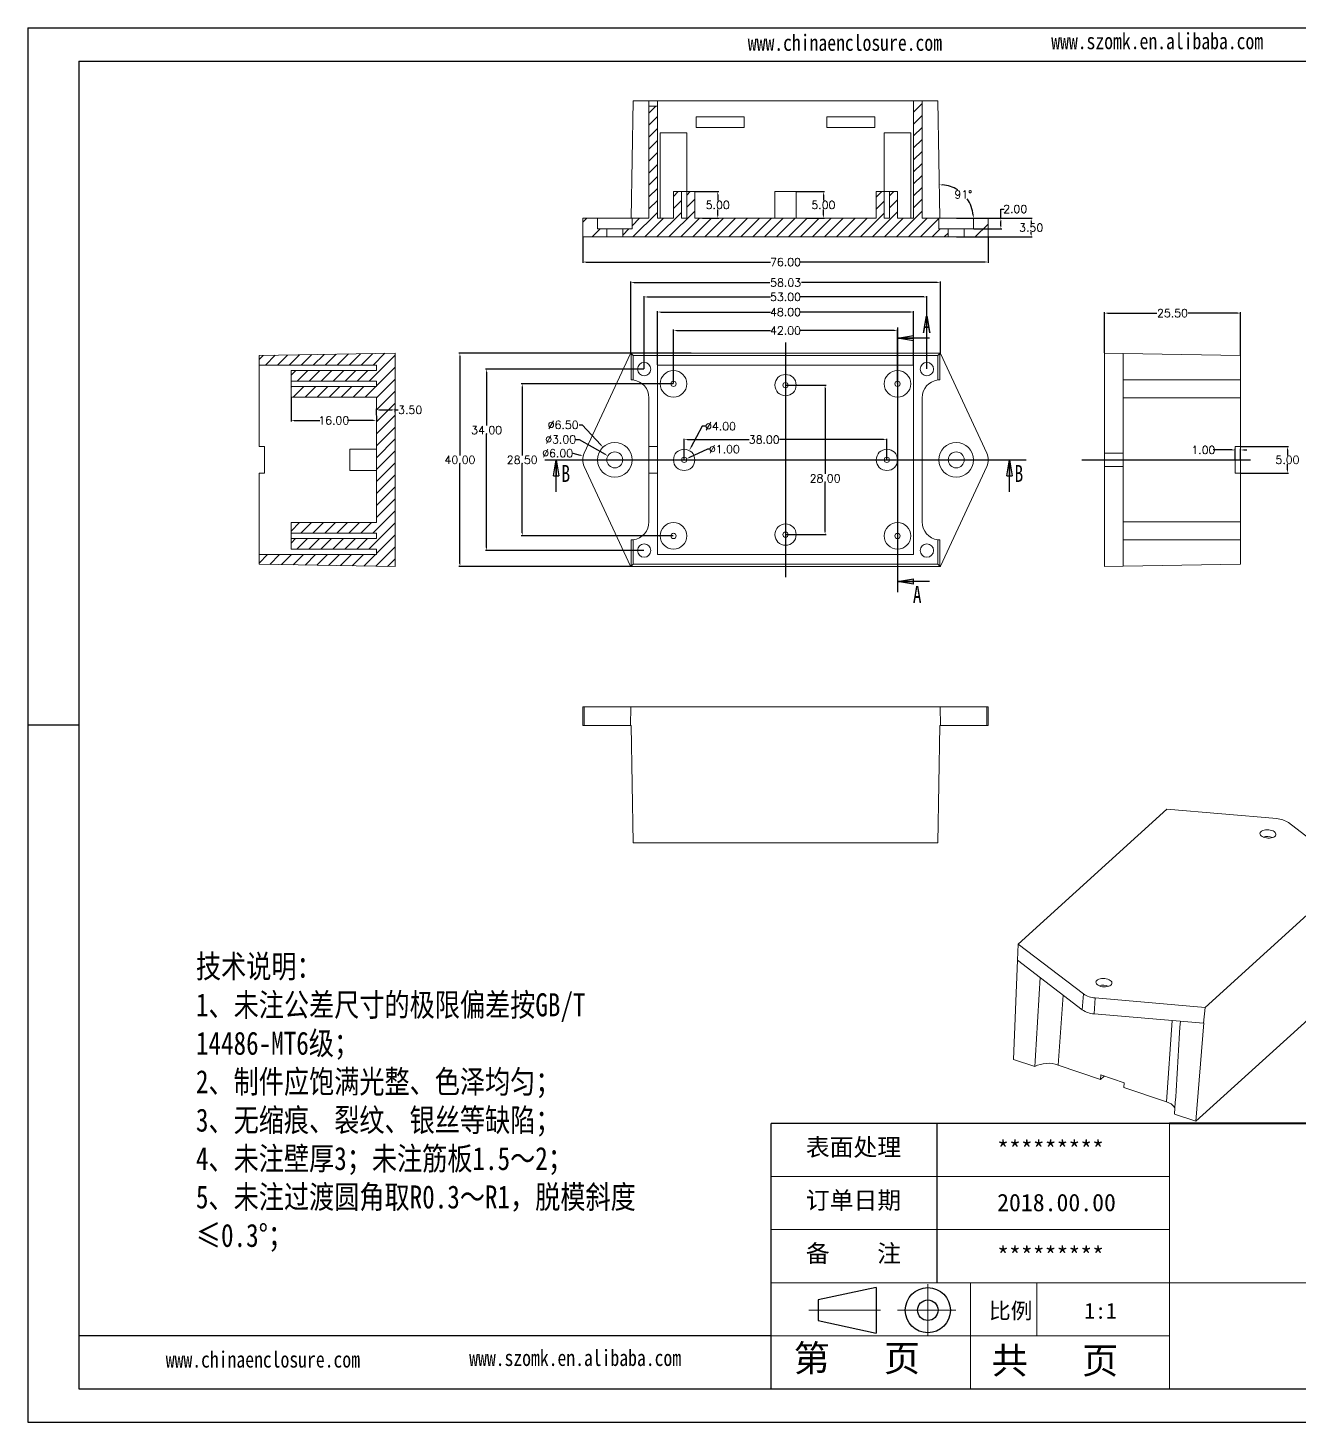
# Model space of a CAD drawing. Header units: inches. Extents: x 3379 to 4150, y 1114 to 1376.
# Drawn here: x 3780.2 to 4018.5, y 1114.4 to 1375.7 of the extents above; entities that cross this region are included whole.
import ezdxf

# ---------------------------------------------------------------- set-up
doc = ezdxf.new("R2010")
doc.units = ezdxf.units.IN
doc.header["$LTSCALE"] = 15
doc.linetypes.add('CENTER2', pattern=[28.575, 19.05, -3.175, 3.175, -3.175])
doc.layers.add('文字', color=81, linetype='Continuous')
for name, color, linetype, lineweight in [('粗实线', 7, 'Continuous', 30), ('细实线', 3, 'Continuous', 9), ('细点划线', 2, 'CENTER2', 9)]:
    doc.layers.add(name, color=color, linetype=linetype, lineweight=lineweight)
doc.styles.add('SLDTEXTSTYLE0', font='TXT', dxfattribs={"width": 0.75})
doc.styles.get("Standard").update_dxf_attribs({"font": 'txt', "bigfont": 'gbcbig.shx'})
doc.styles.add('宋体', font='', dxfattribs={"width": 0.8, "height": 3.5})
doc.styles.get('宋体').set_extended_font_data('SimSun')
doc.dimstyles.new('2', dxfattribs={"dimtxt": 1.5, "dimasz": 0.6, "dimexe": 0.18, "dimexo": 0.0625, "dimgap": 0.09, "dimtad": 0, "dimtih": 1, "dimtoh": 1, "dimzin": 0, "dimdsep": 46, "dimtxsty": 'Standard', "dimcen": 0, "dimadec": 0, "dimazin": 2, "dimtfac": 1, "dimtofl": 0, "dimtmove": 0, "dimatfit": 3, "dimfxl": 1, "dimtolj": 1, "dimtzin": 0, "dimarcsym": 0})
pattern_1 = [(45, (3419.9994, 879.5105), (-2.245064, 2.245064), [])]

# ---------------------------------------------------------------- blocks, each defined once
blk = doc.blocks.new('_CLOSED')
at = {"color": 0, "linetype": 'ByBlock', "lineweight": -2}
for p, q in [((-1, 0.166667), (0, 0)), ((-1, 0.166667), (-1, -0.166667)), ((0, 0), (-1, -0.166667)), ((0, 0), (-1, 0))]:
    blk.add_line(p, q, dxfattribs=at)
blk = doc.blocks.new('*D401')
at = {"color": 0, "lineweight": -2}
for p, q in [((3884.21, 1336.42), (3884.21, 1331.61)), ((3960.21, 1336.42), (3960.21, 1331.61)), ((3884.81, 1331.79), (3919.37, 1331.79)), ((3959.61, 1331.79), (3925.05, 1331.79))]:
    blk.add_line(p, q, dxfattribs=at)
at = {"color": 0}
for points in [[(3884.81, 1331.89), (3884.81, 1331.69), (3884.21, 1331.79)], [(3959.61, 1331.89), (3959.61, 1331.69), (3960.21, 1331.79)]]:
    blk.add_solid(points, dxfattribs=at)
at = {"layer": 'Defpoints', "color": 0}
for p in [(3884.21, 1336.48), (3960.21, 1336.48), (3960.21, 1331.79)]:
    blk.add_point(p, dxfattribs=at)
at = {"color": 0, "insert": (3922.21, 1331.79), "char_height": 1.5, "attachment_point": 5}
blk.add_mtext('\\A1;76.00', dxfattribs=at)
blk = doc.blocks.new('*D402')
at = {"color": 0, "lineweight": -2}
for p, q in [((3893.21, 1314.78), (3893.21, 1328.11)), ((3893.81, 1327.93), (3919.26, 1327.93)), ((3950.64, 1327.93), (3925.19, 1327.93)), ((3951.24, 1314.72), (3951.24, 1328.11))]:
    blk.add_line(p, q, dxfattribs=at)
at = {"color": 0}
for points in [[(3893.81, 1328.03), (3893.81, 1327.83), (3893.21, 1327.93)], [(3950.64, 1328.03), (3950.64, 1327.83), (3951.24, 1327.93)]]:
    blk.add_solid(points, dxfattribs=at)
at = {"layer": 'Defpoints', "color": 0}
for p in [(3951.24, 1327.93), (3893.21, 1314.72), (3951.24, 1314.65)]:
    blk.add_point(p, dxfattribs=at)
at = {"color": 0, "insert": (3922.23, 1327.93), "char_height": 1.5, "attachment_point": 5}
blk.add_mtext('\\A1;58.03', dxfattribs=at)
blk = doc.blocks.new('*D403')
at = {"color": 0, "lineweight": -2}
for p, q in [((3898.21, 1312.53), (3898.21, 1322.6)), ((3898.81, 1322.42), (3919.37, 1322.42)), ((3945.61, 1322.42), (3925.05, 1322.42)), ((3946.21, 1312.53), (3946.21, 1322.6))]:
    blk.add_line(p, q, dxfattribs=at)
at = {"color": 0}
for points in [[(3898.81, 1322.52), (3898.81, 1322.32), (3898.21, 1322.42)], [(3945.61, 1322.52), (3945.61, 1322.32), (3946.21, 1322.42)]]:
    blk.add_solid(points, dxfattribs=at)
at = {"layer": 'Defpoints', "color": 0}
for p in [(3946.21, 1322.42), (3898.21, 1312.47), (3946.21, 1312.47)]:
    blk.add_point(p, dxfattribs=at)
at = {"color": 0, "insert": (3922.21, 1322.42), "char_height": 1.5, "attachment_point": 5}
blk.add_mtext('\\A1;48.00', dxfattribs=at)
blk = doc.blocks.new('*D404')
at = {"color": 0, "lineweight": -2}
for p, q in [((3901.21, 1309.03), (3901.21, 1319.13)), ((3901.81, 1318.95), (3919.37, 1318.95)), ((3942.61, 1318.95), (3925.05, 1318.95)), ((3943.21, 1309.03), (3943.21, 1319.13))]:
    blk.add_line(p, q, dxfattribs=at)
at = {"color": 0}
for points in [[(3901.81, 1319.05), (3901.81, 1318.85), (3901.21, 1318.95)], [(3942.61, 1319.05), (3942.61, 1318.85), (3943.21, 1318.95)]]:
    blk.add_solid(points, dxfattribs=at)
at = {"layer": 'Defpoints', "color": 0}
for p in [(3943.21, 1318.95), (3901.21, 1308.97), (3943.21, 1308.97)]:
    blk.add_point(p, dxfattribs=at)
at = {"color": 0, "insert": (3922.21, 1318.95), "char_height": 1.5, "attachment_point": 5}
blk.add_mtext('\\A1;42.00', dxfattribs=at)
blk = doc.blocks.new('*D405')
at = {"color": 0, "lineweight": -2}
for p, q in [((3895.71, 1311.78), (3895.71, 1325.42)), ((3896.31, 1325.24), (3919.37, 1325.24)), ((3948.11, 1325.24), (3925.05, 1325.24)), ((3948.71, 1311.78), (3948.71, 1325.42))]:
    blk.add_line(p, q, dxfattribs=at)
at = {"color": 0}
for points in [[(3896.31, 1325.34), (3896.31, 1325.14), (3895.71, 1325.24)], [(3948.11, 1325.34), (3948.11, 1325.14), (3948.71, 1325.24)]]:
    blk.add_solid(points, dxfattribs=at)
at = {"layer": 'Defpoints', "color": 0}
for p in [(3948.71, 1325.24), (3895.71, 1311.72), (3948.71, 1311.72)]:
    blk.add_point(p, dxfattribs=at)
at = {"color": 0, "insert": (3922.21, 1325.24), "char_height": 1.5, "attachment_point": 5}
blk.add_mtext('\\A1;53.00', dxfattribs=at)
blk = doc.blocks.new('*D406')
at = {"color": 0, "lineweight": -2}
for p, q in [((3904.5, 1314.72), (3861, 1314.72)), ((3861.18, 1314.12), (3861.18, 1295.56)), ((3861.18, 1275.32), (3861.18, 1293.88)), ((3893.15, 1274.72), (3861, 1274.72))]:
    blk.add_line(p, q, dxfattribs=at)
at = {"color": 0}
for points in [[(3861.08, 1314.12), (3861.28, 1314.12), (3861.18, 1314.72)], [(3861.08, 1275.32), (3861.28, 1275.32), (3861.18, 1274.72)]]:
    blk.add_solid(points, dxfattribs=at)
at = {"layer": 'Defpoints', "color": 0}
for p in [(3861.18, 1314.72), (3904.56, 1314.72), (3893.21, 1274.72)]:
    blk.add_point(p, dxfattribs=at)
at = {"color": 0, "insert": (3861.18, 1294.72), "char_height": 1.5, "attachment_point": 5}
blk.add_mtext('\\A1;40.00', dxfattribs=at)
blk = doc.blocks.new('*D407')
at = {"color": 0, "lineweight": -2}
for p, q in [((3895.65, 1311.72), (3866, 1311.72)), ((3866.18, 1311.12), (3866.18, 1301.13)), ((3866.18, 1278.32), (3866.18, 1299.45)), ((3895.65, 1277.72), (3866, 1277.72))]:
    blk.add_line(p, q, dxfattribs=at)
at = {"color": 0}
for points in [[(3866.08, 1311.12), (3866.28, 1311.12), (3866.18, 1311.72)], [(3866.08, 1278.32), (3866.28, 1278.32), (3866.18, 1277.72)]]:
    blk.add_solid(points, dxfattribs=at)
at = {"layer": 'Defpoints', "color": 0}
for p in [(3895.71, 1311.72), (3866.18, 1277.72), (3895.71, 1277.72)]:
    blk.add_point(p, dxfattribs=at)
at = {"color": 0, "insert": (3866.18, 1300.29), "char_height": 1.5, "attachment_point": 5}
blk.add_mtext('\\A1;34.00', dxfattribs=at)
blk = doc.blocks.new('*D408')
at = {"color": 0, "lineweight": -2}
for p, q in [((3901.15, 1308.97), (3872.68, 1308.97)), ((3872.86, 1308.37), (3872.86, 1295.56)), ((3872.86, 1281.07), (3872.86, 1293.88)), ((3901.15, 1280.47), (3872.68, 1280.47))]:
    blk.add_line(p, q, dxfattribs=at)
at = {"color": 0}
for points in [[(3872.76, 1308.37), (3872.96, 1308.37), (3872.86, 1308.97)], [(3872.76, 1281.07), (3872.96, 1281.07), (3872.86, 1280.47)]]:
    blk.add_solid(points, dxfattribs=at)
at = {"layer": 'Defpoints', "color": 0}
for p in [(3901.21, 1308.97), (3872.86, 1280.47), (3901.21, 1280.47)]:
    blk.add_point(p, dxfattribs=at)
at = {"color": 0, "insert": (3872.86, 1294.72), "char_height": 1.5, "attachment_point": 5}
blk.add_mtext('\\A1;28.50', dxfattribs=at)
blk = doc.blocks.new('*D409')
at = {"color": 0, "lineweight": -2}
for p, q in [((3903.21, 1294.78), (3903.21, 1298.68)), ((3941.21, 1294.78), (3941.21, 1298.68)), ((3903.81, 1298.5), (3915.38, 1298.5)), ((3940.61, 1298.5), (3921.06, 1298.5))]:
    blk.add_line(p, q, dxfattribs=at)
at = {"color": 0}
for points in [[(3903.81, 1298.6), (3903.81, 1298.4), (3903.21, 1298.5)], [(3940.61, 1298.6), (3940.61, 1298.4), (3941.21, 1298.5)]]:
    blk.add_solid(points, dxfattribs=at)
at = {"layer": 'Defpoints', "color": 0}
for p in [(3941.21, 1298.5), (3903.21, 1294.72), (3941.21, 1294.72)]:
    blk.add_point(p, dxfattribs=at)
at = {"color": 0, "insert": (3918.22, 1298.5), "char_height": 1.5, "attachment_point": 5}
blk.add_mtext('\\A1;38.00', dxfattribs=at)
blk = doc.blocks.new('*D410')
at = {"color": 0, "lineweight": -2}
for p, q in [((3922.27, 1308.72), (3929.81, 1308.72)), ((3929.63, 1308.12), (3929.63, 1292.07)), ((3929.63, 1281.32), (3929.63, 1290.39)), ((3922.27, 1280.72), (3929.81, 1280.72))]:
    blk.add_line(p, q, dxfattribs=at)
at = {"color": 0}
for points in [[(3929.53, 1308.12), (3929.73, 1308.12), (3929.63, 1308.72)], [(3929.53, 1281.32), (3929.73, 1281.32), (3929.63, 1280.72)]]:
    blk.add_solid(points, dxfattribs=at)
at = {"layer": 'Defpoints', "color": 0}
for p in [(3922.21, 1308.72), (3922.21, 1280.72), (3929.63, 1280.72)]:
    blk.add_point(p, dxfattribs=at)
at = {"color": 0, "insert": (3929.63, 1291.23), "char_height": 1.5, "attachment_point": 5}
blk.add_mtext('\\A1;28.00', dxfattribs=at)
blk = doc.blocks.new('*D411')
at = {"color": 0, "lineweight": -2}
for p, q in [((3883.5, 1301.27), (3884.1, 1301.27)), ((3884.1, 1301.27), (3887.59, 1297.53))]:
    blk.add_line(p, q, dxfattribs=at)
at = {"color": 0}
blk.add_solid([(3887.66, 1297.6), (3887.51, 1297.46), (3888, 1297.09)], dxfattribs=at)
at = {"layer": 'Defpoints', "color": 0}
for p in [(3888, 1297.09), (3892.43, 1292.34)]:
    blk.add_point(p, dxfattribs=at)
at = {"color": 0, "insert": (3880.53, 1301.27), "char_height": 1.5, "attachment_point": 5}
blk.add_mtext('\\A1;∅6.50', dxfattribs=at)
blk = doc.blocks.new('*D412')
at = {"color": 0, "lineweight": -2}
for p, q in [((3882.9, 1298.55), (3883.5, 1298.55)), ((3883.5, 1298.55), (3888.39, 1295.76))]:
    blk.add_line(p, q, dxfattribs=at)
at = {"color": 0}
blk.add_solid([(3888.44, 1295.84), (3888.34, 1295.67), (3888.91, 1295.46)], dxfattribs=at)
at = {"layer": 'Defpoints', "color": 0}
for p in [(3888.91, 1295.46), (3891.51, 1293.97)]:
    blk.add_point(p, dxfattribs=at)
at = {"color": 0, "insert": (3880.06, 1298.55), "char_height": 1.5, "attachment_point": 5}
blk.add_mtext('\\A1;∅3.00', dxfattribs=at)
blk = doc.blocks.new('*D413')
at = {"color": 0, "lineweight": -2}
blk.add_line((3882.34, 1295.96), (3883.72, 1295.61), dxfattribs=at)
at = {"color": 0}
blk.add_solid([(3883.75, 1295.7), (3883.7, 1295.51), (3884.31, 1295.46)], dxfattribs=at)
at = {"layer": 'Defpoints', "color": 0}
for p in [(3884.31, 1295.46), (3890.12, 1293.97)]:
    blk.add_point(p, dxfattribs=at)
at = {"color": 0, "insert": (3879.5, 1295.96), "char_height": 1.5, "attachment_point": 5}
blk.add_mtext('\\A1;∅6.00', dxfattribs=at)
blk = doc.blocks.new('*D414')
at = {"color": 0, "lineweight": -2}
for p, q in [((3906.59, 1301.01), (3904.44, 1297.01)), ((3907.19, 1301.01), (3906.59, 1301.01))]:
    blk.add_line(p, q, dxfattribs=at)
at = {"color": 0}
blk.add_solid([(3904.35, 1297.05), (3904.53, 1296.96), (3904.16, 1296.48)], dxfattribs=at)
at = {"layer": 'Defpoints', "color": 0}
for p in [(3904.16, 1296.48), (3902.27, 1292.95)]:
    blk.add_point(p, dxfattribs=at)
at = {"color": 0, "insert": (3910.03, 1301.01), "char_height": 1.5, "attachment_point": 5}
blk.add_mtext('\\A1;∅4.00', dxfattribs=at)
blk = doc.blocks.new('*D415')
at = {"color": 0, "lineweight": -2}
for p, q in [((3907.56, 1296.72), (3904.21, 1295.18)), ((3908.16, 1296.72), (3907.56, 1296.72))]:
    blk.add_line(p, q, dxfattribs=at)
at = {"color": 0}
blk.add_solid([(3904.17, 1295.27), (3904.25, 1295.09), (3903.67, 1294.93)], dxfattribs=at)
at = {"layer": 'Defpoints', "color": 0}
for p in [(3902.76, 1294.51), (3903.67, 1294.93)]:
    blk.add_point(p, dxfattribs=at)
at = {"color": 0, "insert": (3910.75, 1296.72), "char_height": 1.5, "attachment_point": 5}
blk.add_mtext('\\A1;∅1.00', dxfattribs=at)
blk = doc.blocks.new('*D416')
at = {"color": 0, "lineweight": -2}
for p, q in [((3982.01, 1314.78), (3982.01, 1322.39)), ((3982.61, 1322.21), (3991.79, 1322.21)), ((4006.91, 1322.21), (3997.72, 1322.21)), ((4007.51, 1314.33), (4007.51, 1322.39))]:
    blk.add_line(p, q, dxfattribs=at)
at = {"color": 0}
for points in [[(3982.61, 1322.31), (3982.61, 1322.11), (3982.01, 1322.21)], [(4006.91, 1322.31), (4006.91, 1322.11), (4007.51, 1322.21)]]:
    blk.add_solid(points, dxfattribs=at)
at = {"layer": 'Defpoints', "color": 0}
for p in [(4007.51, 1322.21), (3982.01, 1314.72), (4007.51, 1314.27)]:
    blk.add_point(p, dxfattribs=at)
at = {"color": 0, "insert": (3994.76, 1322.21), "char_height": 1.5, "attachment_point": 5}
blk.add_mtext('\\A1;25.50', dxfattribs=at)
blk = doc.blocks.new('*D417')
at = {"color": 0, "lineweight": -2}
for p, q in [((4005.91, 1296.57), (4002.38, 1296.57)), ((4006.51, 1294.78), (4006.51, 1296.75)), ((4007.51, 1294.78), (4007.51, 1296.75)), ((4008.11, 1296.57), (4008.71, 1296.57))]:
    blk.add_line(p, q, dxfattribs=at)
at = {"color": 0}
for points in [[(4005.91, 1296.67), (4005.91, 1296.47), (4006.51, 1296.57)], [(4008.11, 1296.67), (4008.11, 1296.47), (4007.51, 1296.57)]]:
    blk.add_solid(points, dxfattribs=at)
at = {"layer": 'Defpoints', "color": 0}
for p in [(4007.51, 1296.57), (4006.51, 1294.72), (4007.51, 1294.72)]:
    blk.add_point(p, dxfattribs=at)
at = {"color": 0, "insert": (4000.54, 1296.57), "char_height": 1.5, "attachment_point": 5}
blk.add_mtext('\\A1;1.00', dxfattribs=at)
blk = doc.blocks.new('*D418')
at = {"color": 0, "lineweight": -2}
for p, q in [((4007.57, 1297.22), (4016.48, 1297.22)), ((4016.3, 1296.62), (4016.3, 1295.56)), ((4016.3, 1292.82), (4016.3, 1293.88)), ((4007.57, 1292.22), (4016.48, 1292.22))]:
    blk.add_line(p, q, dxfattribs=at)
at = {"color": 0}
for points in [[(4016.2, 1296.62), (4016.4, 1296.62), (4016.3, 1297.22)], [(4016.2, 1292.82), (4016.4, 1292.82), (4016.3, 1292.22)]]:
    blk.add_solid(points, dxfattribs=at)
at = {"layer": 'Defpoints', "color": 0}
for p in [(4007.51, 1297.22), (4007.51, 1292.22), (4016.3, 1292.22)]:
    blk.add_point(p, dxfattribs=at)
at = {"color": 0, "insert": (4016.3, 1294.72), "char_height": 1.5, "attachment_point": 5}
blk.add_mtext('\\A1;5.00', dxfattribs=at)
blk = doc.blocks.new('*D419')
at = {"color": 0, "lineweight": -2}
for p, q in [((3905.27, 1344.98), (3909.69, 1344.98)), ((3909.51, 1344.38), (3909.51, 1343.32)), ((3909.51, 1340.58), (3909.51, 1341.64)), ((3906.62, 1339.98), (3909.69, 1339.98))]:
    blk.add_line(p, q, dxfattribs=at)
at = {"color": 0}
for points in [[(3909.41, 1344.38), (3909.61, 1344.38), (3909.51, 1344.98)], [(3909.41, 1340.58), (3909.61, 1340.58), (3909.51, 1339.98)]]:
    blk.add_solid(points, dxfattribs=at)
at = {"layer": 'Defpoints', "color": 0}
for p in [(3905.21, 1344.98), (3906.56, 1339.98), (3909.51, 1339.98)]:
    blk.add_point(p, dxfattribs=at)
at = {"color": 0, "insert": (3909.51, 1342.48), "char_height": 1.5, "attachment_point": 5}
blk.add_mtext('\\A1;5.00', dxfattribs=at)
blk = doc.blocks.new('*D420')
at = {"color": 0, "lineweight": -2}
for p, q in [((3924.27, 1344.98), (3929.49, 1344.98)), ((3929.31, 1344.38), (3929.31, 1343.32)), ((3929.31, 1340.58), (3929.31, 1341.64)), ((3926.12, 1339.98), (3929.49, 1339.98))]:
    blk.add_line(p, q, dxfattribs=at)
at = {"color": 0}
for points in [[(3929.21, 1344.38), (3929.41, 1344.38), (3929.31, 1344.98)], [(3929.21, 1340.58), (3929.41, 1340.58), (3929.31, 1339.98)]]:
    blk.add_solid(points, dxfattribs=at)
at = {"layer": 'Defpoints', "color": 0}
for p in [(3924.21, 1344.98), (3926.06, 1339.98), (3929.31, 1339.98)]:
    blk.add_point(p, dxfattribs=at)
at = {"color": 0, "insert": (3929.31, 1342.48), "char_height": 1.5, "attachment_point": 5}
blk.add_mtext('\\A1;5.00', dxfattribs=at)
blk = doc.blocks.new('*D421')
at = {"color": 0, "lineweight": -2}
for p, q in [((3829.53, 1306.4), (3829.53, 1301.93)), ((3830.13, 1302.11), (3834.94, 1302.11)), ((3844.93, 1302.11), (3840.12, 1302.11)), ((3845.53, 1302.97), (3845.53, 1301.93))]:
    blk.add_line(p, q, dxfattribs=at)
at = {"color": 0}
for points in [[(3830.13, 1302.21), (3830.13, 1302.01), (3829.53, 1302.11)], [(3844.93, 1302.21), (3844.93, 1302.01), (3845.53, 1302.11)]]:
    blk.add_solid(points, dxfattribs=at)
at = {"layer": 'Defpoints', "color": 0}
for p in [(3829.53, 1306.47), (3845.53, 1303.03), (3845.53, 1302.11)]:
    blk.add_point(p, dxfattribs=at)
at = {"color": 0, "insert": (3837.53, 1302.11), "char_height": 1.5, "attachment_point": 5}
blk.add_mtext('\\A1;16.00', dxfattribs=at)
blk = doc.blocks.new('*D422')
at = {"color": 0, "lineweight": -2}
for p, q in [((3845.53, 1303.09), (3845.53, 1304.26)), ((3846.13, 1304.08), (3848.43, 1304.08)), ((3849.03, 1303.67), (3849.03, 1304.26)), ((3849.03, 1304.08), (3849.63, 1304.08))]:
    blk.add_line(p, q, dxfattribs=at)
at = {"color": 0}
for points in [[(3846.13, 1304.18), (3846.13, 1303.98), (3845.53, 1304.08)], [(3848.43, 1304.18), (3848.43, 1303.98), (3849.03, 1304.08)]]:
    blk.add_solid(points, dxfattribs=at)
at = {"layer": 'Defpoints', "color": 0}
for p in [(3849.03, 1304.08), (3845.53, 1303.03), (3849.03, 1303.61)]:
    blk.add_point(p, dxfattribs=at)
at = {"color": 0, "insert": (3851.85, 1304.08), "char_height": 1.5, "attachment_point": 5}
blk.add_mtext('\\A1;3.50', dxfattribs=at)
blk = doc.blocks.new('*D423')
at = {"color": 0, "lineweight": -2}
for p, q in [((3954.27, 1339.98), (3968.44, 1339.98)), ((3968.26, 1339.38), (3968.26, 1339.07)), ((3954.27, 1336.48), (3968.44, 1336.48)), ((3968.26, 1337.08), (3968.26, 1337.39))]:
    blk.add_line(p, q, dxfattribs=at)
at = {"color": 0}
for points in [[(3968.16, 1339.38), (3968.36, 1339.38), (3968.26, 1339.98)], [(3968.16, 1337.08), (3968.36, 1337.08), (3968.26, 1336.48)]]:
    blk.add_solid(points, dxfattribs=at)
at = {"layer": 'Defpoints', "color": 0}
for p in [(3954.21, 1339.98), (3968.26, 1339.98), (3954.21, 1336.48)]:
    blk.add_point(p, dxfattribs=at)
at = {"color": 0, "insert": (3968.26, 1338.23), "char_height": 1.5, "attachment_point": 5}
blk.add_mtext('\\A1;3.50', dxfattribs=at)
blk = doc.blocks.new('*D424')
at = {"color": 0, "lineweight": -2}
for p, q in [((3962.58, 1339.98), (3962.58, 1341.72)), ((3962.58, 1341.72), (3963.18, 1341.72)), ((3955.03, 1339.98), (3962.76, 1339.98)), ((3957.52, 1337.98), (3962.76, 1337.98)), ((3962.58, 1338.58), (3962.58, 1339.38))]:
    blk.add_line(p, q, dxfattribs=at)
at = {"color": 0}
for points in [[(3962.48, 1339.38), (3962.68, 1339.38), (3962.58, 1339.98)], [(3962.48, 1338.58), (3962.68, 1338.58), (3962.58, 1337.98)]]:
    blk.add_solid(points, dxfattribs=at)
at = {"layer": 'Defpoints', "color": 0}
for p in [(3954.97, 1339.98), (3957.46, 1337.98), (3962.58, 1339.98)]:
    blk.add_point(p, dxfattribs=at)
at = {"color": 0, "insert": (3965.27, 1341.72), "char_height": 1.5, "attachment_point": 5}
blk.add_mtext('\\A1;2.00', dxfattribs=at)
blk = doc.blocks.new('*D425')
at = {"color": 0, "lineweight": -2}
for start, end in [(57.885, 85.5248), (5.4752, 35.4167)]:
    blk.add_arc((3951.15, 1339.98), 6.28, start, end, dxfattribs=at)
at = {"color": 0}
for points in [[(3951.64, 1346.14), (3951.64, 1346.34), (3951.04, 1346.26)], [(3957.5, 1340.58), (3957.3, 1340.57), (3957.43, 1339.98)]]:
    blk.add_solid(points, dxfattribs=at)
at = {"layer": 'Defpoints', "color": 0}
for p in [(3950.77, 1361.98), (3956.57, 1343.15), (3950.96, 1339.98), (3951.15, 1339.98), (3957.46, 1339.98)]:
    blk.add_point(p, dxfattribs=at)
at = {"color": 0, "insert": (3955.55, 1344.46), "char_height": 1.5, "attachment_point": 5}
blk.add_mtext('\\A1;91°', dxfattribs=at)

msp = doc.modelspace()

# ---------------------------------------------------------------- hatches: boundary and pattern name
at = {"linetype": 'Continuous', "lineweight": 0}
h = msp.add_hatch(dxfattribs=at)
h.set_pattern_fill('ANSI31', color=4, scale=0.5, style=0)
h.paths.add_polyline_path([(3943.212, 1344.978), (3941.712, 1344.978), (3941.712, 1339.978), (3940.712, 1339.978), (3940.712, 1344.978), (3939.212, 1344.978), (3939.212, 1339.978), (3905.212, 1339.978), (3905.212, 1344.978), (3903.712, 1344.978), (3903.712, 1339.978), (3902.712, 1339.978), (3902.712, 1344.978), (3901.212, 1344.978), (3901.212, 1339.978), (3898.212, 1339.978), (3898.212, 1360.978), (3896.612, 1360.978), (3896.612, 1339.978), (3893.462, 1339.978), (3893.462, 1337.978), (3891.712, 1337.978), (3891.712, 1336.478), (3952.712, 1336.478), (3952.712, 1337.978), (3950.962, 1337.978), (3950.962, 1339.978), (3947.812, 1339.978), (3947.812, 1361.978), (3946.212, 1361.978), (3946.212, 1339.978), (3943.212, 1339.978)], flags=0)
h = msp.add_hatch(dxfattribs=at)
h.set_pattern_fill('ANSI31', style=0)
h.set_pattern_definition(pattern_1)
h.paths.add_polyline_path([(3884.212, 1339.978), (3884.212, 1336.478), (3888.712, 1336.478), (3888.712, 1337.978), (3886.962, 1337.978), (3886.962, 1339.978)], flags=0)
h = msp.add_hatch(dxfattribs=at)
h.set_pattern_fill('ANSI31', style=0)
h.set_pattern_definition(pattern_1)
h.paths.add_polyline_path([(3955.712, 1337.978), (3955.712, 1336.478), (3960.212, 1336.478), (3960.212, 1339.978), (3957.462, 1339.978), (3957.462, 1337.978)], flags=0)
h = msp.add_hatch(dxfattribs=at)
h.set_pattern_fill('ANSI31', color=4, scale=0.5, style=0)
h.set_pattern_definition([(45, (-20.1891, 0), (-1.122532, 1.122532), [])])
h.paths.add_polyline_path([(3829.534, 1306.465), (3845.534, 1306.465), (3845.534, 1294.715), (3845.534, 1282.965), (3829.534, 1282.965), (3829.534, 1280.965), (3845.534, 1280.965), (3845.534, 1279.965), (3829.534, 1279.965), (3829.534, 1277.965), (3845.534, 1277.965), (3845.534, 1276.965), (3823.534, 1276.965), (3823.534, 1275.16), (3849.034, 1274.715), (3849.034, 1314.715), (3823.534, 1314.27), (3823.534, 1312.465), (3845.534, 1312.465), (3845.534, 1311.465), (3829.534, 1311.465), (3829.534, 1309.465), (3845.534, 1309.465), (3845.534, 1308.465), (3829.534, 1308.465)], flags=0)

# ---------------------------------------------------------------- linework, layer by layer
for p, q in [((3780.188, 1375.665), (4149.704, 1375.665)), ((3780.188, 1375.665), (3780.188, 1114.391)), ((3789.75, 1369.444), (4143.483, 1369.444)), ((3789.75, 1369.444), (3789.75, 1120.612)), ((3789.75, 1245.028), (3780.188, 1245.028)), ((3780.188, 1235.351), (3780.188, 1114.391)), ((3994.184, 1170.379), (3919.534, 1170.379)), ((3919.534, 1120.612), (3919.534, 1170.379)), ((3950.638, 1140.519), (3950.638, 1170.379)), ((3919.534, 1130.565), (3789.75, 1130.565)), ((3789.75, 1120.612), (4143.483, 1120.612)), ((3780.188, 1114.391), (4149.704, 1114.391)), ((3780.188, 1114.391), (3951.26, 1114.391))]:
    msp.add_line(p, q)
at = {"color": 7, "linetype": 'Continuous', "lineweight": 15}
for p, q in [((3893.273, 1339.978), (3893.657, 1361.978)), ((3893.657, 1361.978), (3896.612, 1361.978)), ((3898.212, 1361.978), (3896.612, 1361.978)), ((3896.612, 1360.978), (3896.612, 1361.978)), ((3898.212, 1360.978), (3898.212, 1361.978)), ((3946.212, 1361.978), (3898.212, 1361.978)), ((3946.212, 1361.978), (3946.212, 1339.978)), ((3946.212, 1361.978), (3947.812, 1361.978)), ((3947.812, 1361.978), (3947.812, 1339.978)), ((3947.812, 1361.978), (3950.767, 1361.978)), ((3951.151, 1339.978), (3950.767, 1361.978)), ((3896.612, 1360.978), (3896.612, 1339.978)), ((3896.612, 1360.978), (3898.212, 1360.978)), ((3898.212, 1339.978), (3898.212, 1360.978)), ((3905.462, 1358.978), (3914.462, 1358.978)), ((3905.462, 1356.978), (3905.462, 1358.978)), ((3914.462, 1358.978), (3914.462, 1356.978)), ((3929.962, 1358.978), (3938.962, 1358.978)), ((3929.962, 1356.978), (3929.962, 1358.978)), ((3938.962, 1358.978), (3938.962, 1356.978)), ((3914.462, 1356.978), (3905.462, 1356.978)), ((3938.962, 1356.978), (3929.962, 1356.978)), ((3898.712, 1355.978), (3898.712, 1339.978)), ((3898.712, 1355.978), (3903.712, 1355.978)), ((3903.712, 1344.978), (3903.712, 1355.978)), ((3940.712, 1355.978), (3940.712, 1344.978)), ((3940.712, 1355.978), (3945.712, 1355.978)), ((3945.712, 1339.978), (3945.712, 1355.978)), ((3901.212, 1344.978), (3901.212, 1339.978)), ((3901.212, 1344.978), (3902.712, 1344.978)), ((3902.712, 1344.978), (3902.712, 1339.978)), ((3903.712, 1344.978), (3902.712, 1344.978)), ((3903.712, 1339.978), (3903.712, 1344.978)), ((3903.712, 1344.978), (3905.212, 1344.978)), ((3905.212, 1339.978), (3905.212, 1344.978)), ((3920.212, 1344.978), (3920.212, 1339.978)), ((3920.212, 1344.978), (3924.212, 1344.978)), ((3924.212, 1339.978), (3924.212, 1344.978)), ((3939.212, 1344.978), (3939.212, 1339.978)), ((3939.212, 1344.978), (3940.712, 1344.978)), ((3940.712, 1344.978), (3940.712, 1339.978)), ((3941.712, 1344.978), (3940.712, 1344.978)), ((3941.712, 1339.978), (3941.712, 1344.978)), ((3941.712, 1344.978), (3943.212, 1344.978)), ((3943.212, 1339.978), (3943.212, 1344.978)), ((3884.212, 1336.478), (3884.212, 1339.978)), ((3886.962, 1339.978), (3884.212, 1339.978)), ((3886.962, 1337.978), (3886.962, 1339.978)), ((3893.462, 1339.978), (3886.962, 1339.978)), ((3886.962, 1337.978), (3888.712, 1337.978)), ((3888.712, 1336.478), (3888.712, 1337.978)), ((3888.712, 1337.978), (3891.712, 1337.978)), ((3891.712, 1337.978), (3891.712, 1336.478)), ((3891.712, 1337.978), (3893.462, 1337.978)), ((3893.462, 1339.978), (3893.462, 1337.978)), ((3896.612, 1339.978), (3893.462, 1339.978)), ((3901.212, 1339.978), (3898.212, 1339.978)), ((3903.712, 1339.978), (3902.712, 1339.978)), ((3939.212, 1339.978), (3905.212, 1339.978)), ((3941.712, 1339.978), (3940.712, 1339.978)), ((3946.212, 1339.978), (3943.212, 1339.978)), ((3950.962, 1339.978), (3947.812, 1339.978)), ((3950.962, 1337.978), (3950.962, 1339.978)), ((3957.462, 1339.978), (3950.962, 1339.978)), ((3950.962, 1337.978), (3952.712, 1337.978)), ((3952.712, 1336.478), (3952.712, 1337.978)), ((3952.712, 1337.978), (3955.712, 1337.978)), ((3955.712, 1337.978), (3955.712, 1336.478)), ((3955.712, 1337.978), (3957.462, 1337.978)), ((3957.462, 1339.978), (3957.462, 1337.978)), ((3960.212, 1339.978), (3957.462, 1339.978)), ((3960.212, 1336.478), (3960.212, 1339.978)), ((3884.212, 1336.478), (3888.712, 1336.478)), ((3891.712, 1336.478), (3888.712, 1336.478)), ((3891.712, 1336.478), (3952.712, 1336.478)), ((3955.712, 1336.478), (3952.712, 1336.478)), ((3955.712, 1336.478), (3960.212, 1336.478)), ((3849.034, 1314.715), (3823.534, 1314.27)), ((3823.534, 1312.465), (3823.534, 1314.27)), ((3849.034, 1274.715), (3849.034, 1314.715)), ((3893.183, 1314.654), (3884.492, 1295.981)), ((3893.212, 1314.715), (3893.183, 1314.654)), ((3893.273, 1314.654), (3893.183, 1314.654)), ((3951.212, 1314.715), (3893.212, 1314.715)), ((3893.273, 1314.654), (3893.657, 1314.27)), ((3893.273, 1309.715), (3893.273, 1314.654)), ((3950.767, 1314.27), (3893.657, 1314.27)), ((3893.657, 1309.686), (3893.657, 1314.27)), ((3951.151, 1314.654), (3950.767, 1314.27)), ((3950.767, 1314.27), (3950.767, 1309.686)), ((3951.151, 1314.654), (3951.24, 1314.654)), ((3951.151, 1314.654), (3951.151, 1309.715)), ((3951.212, 1314.715), (3951.24, 1314.654)), ((3951.24, 1314.654), (3959.932, 1295.981)), ((3982.007, 1314.715), (3985.507, 1314.654)), ((3982.007, 1314.715), (3982.007, 1295.981)), ((3985.507, 1314.654), (3985.507, 1295.981)), ((3985.507, 1314.654), (4007.507, 1314.27)), ((4007.507, 1309.686), (4007.507, 1314.27)), ((3823.534, 1312.465), (3845.534, 1312.465)), ((3823.534, 1312.465), (3823.534, 1297.215)), ((3845.534, 1312.465), (3845.534, 1311.465)), ((3898.212, 1312.465), (3898.212, 1297.215)), ((3946.212, 1312.465), (3898.212, 1312.465)), ((3946.212, 1276.965), (3946.212, 1312.465)), ((3829.534, 1309.465), (3829.534, 1311.465)), ((3845.534, 1311.465), (3829.534, 1311.465)), ((3845.534, 1309.465), (3829.534, 1309.465)), ((3829.534, 1309.465), (3829.534, 1308.465)), ((3845.534, 1309.465), (3845.534, 1308.465)), ((4007.507, 1309.686), (4007.507, 1306.315)), ((3829.534, 1306.465), (3829.534, 1308.465)), ((3829.534, 1308.465), (3845.534, 1308.465)), ((3829.534, 1306.465), (3845.534, 1306.465)), ((3845.534, 1306.465), (3845.534, 1294.715)), ((3896.612, 1297.215), (3896.612, 1306.315)), ((3947.812, 1283.115), (3947.812, 1306.315)), ((4007.507, 1306.315), (3985.507, 1306.315)), ((4007.507, 1297.215), (4007.507, 1306.315)), ((3824.534, 1297.215), (3823.534, 1297.215)), ((3824.534, 1292.215), (3824.534, 1297.215)), ((3845.534, 1296.715), (3840.534, 1296.715)), ((3840.534, 1294.715), (3840.534, 1296.715)), ((3898.212, 1297.215), (3896.612, 1297.215)), ((3896.612, 1297.215), (3896.612, 1292.215)), ((3898.212, 1292.215), (3898.212, 1297.215)), ((3982.007, 1295.981), (3985.507, 1295.981)), ((3982.007, 1295.981), (3982.007, 1293.449)), ((3985.507, 1295.981), (3985.507, 1293.449)), ((4006.507, 1297.215), (4007.507, 1297.215)), ((4006.507, 1297.215), (4006.507, 1292.215)), ((4007.507, 1292.215), (4007.507, 1297.215)), ((3840.534, 1292.715), (3840.534, 1294.715)), ((3845.534, 1294.715), (3845.534, 1282.965)), ((3893.183, 1274.776), (3884.492, 1293.449)), ((3951.24, 1274.776), (3959.932, 1293.449)), ((3982.007, 1293.449), (3985.507, 1293.449)), ((3982.007, 1274.715), (3982.007, 1293.449)), ((3985.507, 1274.776), (3985.507, 1293.449)), ((3824.534, 1292.215), (3823.534, 1292.215)), ((3823.534, 1292.215), (3823.534, 1276.965)), ((3840.534, 1292.715), (3845.534, 1292.715)), ((3896.612, 1283.115), (3896.612, 1292.215)), ((3896.612, 1292.215), (3898.212, 1292.215)), ((3898.212, 1292.215), (3898.212, 1276.965)), ((4006.507, 1292.215), (4007.507, 1292.215)), ((4007.507, 1283.115), (4007.507, 1292.215)), ((3829.534, 1280.965), (3829.534, 1282.965)), ((3845.534, 1282.965), (3829.534, 1282.965)), ((3985.507, 1283.115), (4007.507, 1283.115)), ((4007.507, 1283.115), (4007.507, 1279.745)), ((3845.534, 1280.965), (3829.534, 1280.965)), ((3829.534, 1280.965), (3829.534, 1279.965)), ((3845.534, 1280.965), (3845.534, 1279.965)), ((3829.534, 1277.965), (3829.534, 1279.965)), ((3829.534, 1279.965), (3845.534, 1279.965)), ((3829.534, 1277.965), (3845.534, 1277.965)), ((3845.534, 1277.965), (3845.534, 1276.965)), ((3893.273, 1274.776), (3893.273, 1279.716)), ((3893.657, 1275.16), (3893.657, 1279.745)), ((3950.767, 1279.745), (3950.767, 1275.16)), ((3951.151, 1279.716), (3951.151, 1274.776)), ((4007.507, 1275.16), (4007.507, 1279.745)), ((3823.534, 1275.16), (3823.534, 1276.965)), ((3845.534, 1276.965), (3823.534, 1276.965)), ((3823.534, 1275.16), (3849.034, 1274.715)), ((3893.273, 1274.776), (3893.657, 1275.16)), ((3893.657, 1275.16), (3950.767, 1275.16)), ((3898.212, 1276.965), (3946.212, 1276.965)), ((3951.151, 1274.776), (3950.767, 1275.16)), ((3985.507, 1274.776), (4007.507, 1275.16)), ((3893.183, 1274.776), (3893.212, 1274.715)), ((3893.273, 1274.776), (3893.183, 1274.776)), ((3893.212, 1274.715), (3951.212, 1274.715)), ((3951.151, 1274.776), (3951.24, 1274.776)), ((3951.212, 1274.715), (3951.24, 1274.776)), ((3985.507, 1274.776), (3982.007, 1274.715)), ((3884.212, 1248.429), (3884.212, 1244.929)), ((3884.492, 1248.429), (3884.212, 1248.429)), ((3884.492, 1248.429), (3884.492, 1244.929)), ((3893.212, 1248.429), (3884.492, 1248.429)), ((3893.212, 1248.429), (3893.183, 1244.929)), ((3951.212, 1248.429), (3893.212, 1248.429)), ((3951.212, 1248.429), (3959.932, 1248.429)), ((3951.212, 1248.429), (3951.24, 1244.929)), ((3959.932, 1248.429), (3959.932, 1244.929)), ((3959.932, 1248.429), (3960.212, 1248.429)), ((3960.212, 1244.929), (3960.212, 1248.429)), ((3884.492, 1244.929), (3884.212, 1244.929)), ((3893.183, 1244.929), (3884.492, 1244.929)), ((3893.273, 1244.929), (3893.183, 1244.929)), ((3893.273, 1244.929), (3893.657, 1222.929)), ((3951.151, 1244.929), (3950.767, 1222.929)), ((3951.151, 1244.929), (3951.24, 1244.929)), ((3951.24, 1244.929), (3959.932, 1244.929)), ((3959.932, 1244.929), (3960.212, 1244.929)), ((3965.844, 1203.985), (3993.7, 1229.243)), ((3993.7, 1229.243), (4014.282, 1227.482)), ((4028.704, 1217.375), (4016.498, 1226.73)), ((3950.767, 1222.929), (3893.657, 1222.929)), ((4028.704, 1217.375), (4000.848, 1192.117)), ((3965.675, 1200.98), (3965.844, 1203.985)), ((3965.844, 1203.985), (3978.05, 1194.63)), ((3965.715, 1200.95), (3964.932, 1182.375)), ((3965.675, 1200.98), (3977.842, 1191.655)), ((3978.05, 1194.63), (3977.842, 1191.655)), ((4026.586, 1195.641), (3999.157, 1170.771)), ((3980.265, 1193.878), (3980.057, 1190.904)), ((4000.848, 1192.117), (3980.265, 1193.878)), ((4000.848, 1192.117), (4000.572, 1189.148)), ((4000.572, 1189.148), (3980.057, 1190.904)), ((4000.615, 1189.187), (3999.157, 1170.771)), ((4000.615, 1189.187), (4000.572, 1189.148)), ((3964.932, 1182.375), (3968.943, 1181.015)), ((3973.312, 1181.301), (3981.276, 1178.601)), ((3981.335, 1179.451), (3981.276, 1178.601)), ((3981.276, 1178.601), (3981.974, 1179.235)), ((3985.711, 1177.968), (3981.335, 1179.451)), ((3985.711, 1177.968), (3985.651, 1177.118)), ((3985.651, 1177.118), (3993.615, 1174.418)), ((3995.145, 1172.131), (3999.157, 1170.771))]:
    msp.add_line(p, q, dxfattribs=at)
at = {"color": 1}
for p, q in [((3943.212, 1319.515), (3943.212, 1269.915)), ((3922.212, 1316.715), (3922.212, 1272.715)), ((3877.092, 1294.715), (3967.332, 1294.715)), ((3977.776, 1294.715), (4009.407, 1294.715))]:
    msp.add_line(p, q, dxfattribs=at)
at = {"color": 7, "linetype": 'Continuous'}
msp.add_line((3949.212, 1317.515), (3943.212, 1317.515), dxfattribs=at)
at = {"color": 7, "linetype": 'Continuous', "lineweight": 30}
for p, q in [((3879.246, 1288.715), (3879.246, 1294.715)), ((3964.179, 1288.715), (3964.179, 1294.715)), ((3949.212, 1271.915), (3943.212, 1271.915))]:
    msp.add_line(p, q, dxfattribs=at)
at = {"color": 8, "linetype": 'Continuous', "lineweight": 15}
for p, q in [((3974.23, 1194.424), (3973.312, 1181.301)), ((3993.615, 1174.418), (3994.68, 1189.653))]:
    msp.add_line(p, q, dxfattribs=at)
at = {"color": 7, "linetype": 'Continuous', "lineweight": 15, "flags": 128}
for points in [[(4013.363, 1225.268), (4013.613, 1225.166), (4013.822, 1225.04), (4013.984, 1224.897), (4014.09, 1224.743), (4014.138, 1224.583), (4014.124, 1224.425), (4014.049, 1224.274), (4013.917, 1224.138), (4013.733, 1224.021), (4013.504, 1223.928), (4013.24, 1223.863), (4012.951, 1223.83), (4012.65, 1223.828), (4012.348, 1223.859), (4012.059, 1223.92), (4011.793, 1224.01), (4011.562, 1224.125), (4011.376, 1224.26), (4011.241, 1224.41), (4011.164, 1224.567), (4011.147, 1224.727), (4011.191, 1224.882), (4011.295, 1225.027), (4011.454, 1225.154), (4011.662, 1225.259), (4011.91, 1225.338), (4012.188, 1225.388), (4012.484, 1225.406), (4012.787, 1225.391), (4013.084, 1225.345), (4013.363, 1225.268)], [(3982.625, 1197.398), (3982.875, 1197.295), (3983.084, 1197.17), (3983.246, 1197.027), (3983.352, 1196.872), (3983.4, 1196.713), (3983.386, 1196.554), (3983.311, 1196.404), (3983.179, 1196.267), (3982.995, 1196.15), (3982.766, 1196.058), (3982.502, 1195.993), (3982.213, 1195.959), (3981.912, 1195.958), (3981.61, 1195.988), (3981.321, 1196.05), (3981.055, 1196.14), (3980.824, 1196.255), (3980.638, 1196.39), (3980.503, 1196.539), (3980.426, 1196.697), (3980.409, 1196.857), (3980.453, 1197.012), (3980.557, 1197.156), (3980.716, 1197.284), (3980.924, 1197.389), (3981.172, 1197.468), (3981.45, 1197.518), (3981.746, 1197.535), (3982.049, 1197.521), (3982.346, 1197.474), (3982.625, 1197.398)]]:
    msp.add_lwpolyline(points, dxfattribs=at)
at = {"color": 7, "linetype": 'Continuous', "lineweight": 15}
for centre, radius in [((3895.712, 1311.715), 1.25), ((3948.712, 1311.715), 1.25), ((3901.212, 1308.965), 2.5), ((3901.212, 1308.965), 0.5), ((3922.212, 1308.715), 2), ((3922.212, 1308.715), 0.5), ((3943.212, 1308.965), 2.5), ((3943.212, 1308.965), 0.5), ((3890.212, 1294.715), 3.25), ((3890.212, 1294.715), 1.5), ((3903.212, 1294.715), 2), ((3941.212, 1294.715), 2), ((3954.212, 1294.715), 3.25), ((3954.212, 1294.715), 1.5), ((3903.212, 1294.715), 0.5), ((3941.212, 1294.715), 0.5), ((3901.212, 1280.465), 2.5), ((3943.212, 1280.465), 2.5), ((3901.212, 1280.465), 0.5), ((3922.212, 1280.715), 2), ((3922.212, 1280.715), 0.5), ((3943.212, 1280.465), 0.5), ((3895.712, 1277.715), 1.25), ((3948.712, 1277.715), 1.25)]:
    msp.add_circle(centre, radius, dxfattribs=at)
for centre, radius, start, end in [((3893.212, 1306.315), 3.4, 82.47765, 88.97043), ((3893.212, 1306.315), 3.4, 0, 82.47765), ((3951.212, 1306.315), 3.4, 97.52235, 180), ((3951.212, 1306.315), 3.4, 91.02957, 97.52235), ((3887.212, 1294.715), 3, 155.04026, 204.95974), ((3957.212, 1294.715), 3, 335.04026, 24.95974), ((3893.212, 1283.115), 3.4, 277.52235, 0), ((3951.212, 1283.115), 3.4, 180, 262.47765), ((3893.212, 1283.115), 3.4, 271.02957, 277.52235), ((3951.212, 1283.115), 3.4, 262.47765, 268.97043), ((4014.045, 1223.14), 4.348, 55.66301, 86.87843), ((4012.427, 1221.525), 2.609, 66.46918, 105.53332), ((3980.502, 1198.22), 4.348, 235.66301, 266.87843), ((3981.689, 1193.655), 2.609, 66.46918, 105.53332), ((3980.294, 1195.245), 4.348, 235.66301, 266.87843), ((3971.45, 1176.243), 5.39, 69.79268, 117.71562), ((3992.91, 1171.684), 2.823, 35.11959, 75.55338)]:
    msp.add_arc(centre, radius, start, end, dxfattribs=at)
for centre, major_axis, ratio, start_param, end_param in [((3982.007, 1306.315), (194.786, 0), 0.0174551, 1.4395065, 1.5528269), ((3982.007, 1283.115), (194.786, 0), 0.0174551, 4.7303584, 4.8436788), ((3973.194, 1201.493), (9.925, 164.071), 0.0184392, 1.5949179, 1.697053), ((3993.497, 1194.61), (9.925, 164.071), 0.0184392, 4.576066, 4.6824816)]:
    msp.add_ellipse(centre, major_axis=major_axis, ratio=ratio, start_param=start_param, end_param=end_param, dxfattribs=at)
at = {"layer": '粗实线', "color": 7, "lineweight": 40}
msp.add_line((4143.483, 1170.379), (3994.184, 1170.379), dxfattribs=at)
at = {"layer": '粗实线', "color": 7}
for p, q in [((3939.206, 1139.588), (3928.33, 1137.282)), ((3939.206, 1139.588), (3939.206, 1131.064)), ((3928.33, 1137.282), (3928.33, 1133.436)), ((3928.33, 1133.436), (3939.206, 1131.064))]:
    msp.add_line(p, q, dxfattribs=at)
for radius in [4.228, 1.923]:
    msp.add_circle((3948.885, 1135.359), radius, dxfattribs=at)
at = {"layer": '细实线', "color": 7}
for p, q in [((3994.184, 1170.379), (3994.184, 1120.612)), ((3994.184, 1160.425), (3919.534, 1160.425)), ((3994.184, 1150.472), (3919.534, 1150.472)), ((4143.483, 1140.519), (3919.534, 1140.519)), ((3956.859, 1140.519), (3956.859, 1120.612)), ((3969.301, 1140.519), (3969.301, 1130.565)), ((3994.184, 1130.565), (3919.534, 1130.565))]:
    msp.add_line(p, q, dxfattribs=at)
at = {"layer": '细点划线', "color": 7}
for p, q in [((3948.885, 1140.227), (3948.885, 1130.565)), ((3926.596, 1135.359), (3940.039, 1135.359)), ((3943.23, 1135.359), (3954.158, 1135.359))]:
    msp.add_line(p, q, dxfattribs=at)

# ---------------------------------------------------------------- block references
at = {"color": 7, "linetype": 'Continuous', "xscale": 3, "yscale": 3, "zscale": 0.5, "rotation": 180}
msp.add_blockref('_CLOSED', (3943.212, 1317.515), dxfattribs=at)
at = {"color": 7, "linetype": 'Continuous', "lineweight": 30, "xscale": 3, "yscale": 3, "zscale": 0.5}
for p, rotation in [((3879.246, 1294.715), 90), ((3964.179, 1294.715), 90), ((3943.212, 1271.915), 180)]:
    msp.add_blockref('_CLOSED', p, dxfattribs=dict(at, rotation=rotation))

# ---------------------------------------------------------------- texts
at = {"color": 7, "linetype": 'Continuous', "char_height": 3.175, "attachment_point": 1, "style": 'SLDTEXTSTYLE0'}
for s, insert in [('A', (3947.859, 1321.643)), ('B', (3965.15, 1293.75)), ('A', (3946.086, 1271.066))]:
    msp.add_mtext(s, dxfattribs=dict(at, insert=insert))
at = {"color": 7, "linetype": 'Continuous', "lineweight": 30, "insert": (3880.217, 1293.75), "char_height": 3.175, "attachment_point": 1, "style": 'SLDTEXTSTYLE0'}
msp.add_mtext('B', dxfattribs=at)
at = {"char_height": 3.27331, "width": 1860.38356, "attachment_point": 1}
for s, insert in [('{\\fSimHei|b0|i0|c134|p49;表面处理}', (3926.026, 1167.554)), ('{\\fSimHei|b0|i0|c134|p49;*********}', (3961.877, 1167.133)), ('{\\fSimHei|b0|i0|c134|p49;订单日期}', (3926.026, 1157.601)), ('{\\fSimHei|b0|i0|c134|p49;2018.00.00}', (3961.877, 1157.18)), ('{\\fSimHei|b0|i0|c134|p49;备    注}', (3926.026, 1147.647)), ('{\\fSimHei|b0|i0|c134|p49;*********}', (3961.877, 1147.226))]:
    msp.add_mtext(s, dxfattribs=dict(at, insert=insert))
at = {"layer": '文字', "color": 0, "attachment_point": 1, "style": '宋体'}
for s, insert, char_height, width in [('www.chinaenclosure.com', (3915.139, 1374.411), 3.04128, 53.43237), ('www.szomk.en.alibaba.com', (3972.024, 1374.712), 3.04128, 53.43237), ('{\\H1.111x;技术说明：\\P1、未注公差尺寸的极限偏差按GB/T 14486-MT6级；\\P2、制件应饱满光整、色泽均匀；\\P3、无缩痕、裂纹、银丝等缺陷；\\P4、未注壁厚3；未注筋板1.5～2；\\P5、未注过渡圆角取R0.3～R1，脱模斜度≤0.3%%D；}', (3811.694, 1201.955), 3.888, 87.57488), ('www.chinaenclosure.com', (3806.034, 1127.653), 3.04128, 53.43237), ('www.szomk.en.alibaba.com', (3862.919, 1127.954), 3.04128, 53.43237)]:
    msp.add_mtext(s, dxfattribs=dict(at, insert=insert, char_height=char_height, width=width))
at = {"layer": '细实线', "color": 7, "attachment_point": 1}
for s, insert, char_height, width in [('{\\fSimSun|b0|i0|c134|p54;比例}', (3960.343, 1136.749), 2.98598, 13.10754), ('{\\fSimSun|b0|i0|c134|p54;1:1}', (3978.228, 1136.749), 2.98598, 13.10754), ('{\\fSimSun|b0|i0|c134|p54;第   页}', (3923.722, 1128.855), 4.97664, 37.3248), ('{\\fSimSun|b0|i0|c134|p54; 共   页}', (3957.468, 1128.432), 4.97664, 37.3248)]:
    msp.add_mtext(s, dxfattribs=dict(at, insert=insert, char_height=char_height, width=width))

# ---------------------------------------------------------------- dimensions: what is measured, and where the dimension line sits
dim = msp.add_angular_dim_2l(base=(3956.572, 1343.15), line1=((3957.462, 1339.978), (3950.962, 1339.978)), line2=((3951.151, 1339.978), (3950.767, 1361.978)), dimstyle='2')
dim.commit()
dim.dimension.update_dxf_attribs({"geometry": '*D425', "text_midpoint": (3955.553, 1344.458)})
for base, p1, p2, picture, middle in [((3909.509, 1339.978), (3905.212, 1344.978), (3906.557, 1339.978), '*D419', (3909.509, 1342.478)), ((3929.309, 1339.978), (3924.212, 1344.978), (3926.061, 1339.978), '*D420', (3929.309, 1342.478)), ((3968.261, 1339.978), (3954.212, 1336.478), (3954.212, 1339.978), '*D423', (3968.261, 1338.228)), ((3861.185, 1314.715), (3893.212, 1274.715), (3904.56, 1314.715), '*D406', (3861.185, 1294.715)), ((3872.862, 1280.465), (3901.212, 1308.965), (3901.212, 1280.465), '*D408', (3872.862, 1294.715)), ((4016.299, 1292.215), (4007.507, 1297.215), (4007.507, 1292.215), '*D418', (4016.299, 1294.715))]:
    dim = msp.add_linear_dim(base=base, p1=p1, p2=p2, angle=90, dimstyle='2')
    dim.commit()
    dim.dimension.update_dxf_attribs({"geometry": picture, "text_midpoint": middle})
for base, p1, p2, picture, middle in [((3962.581, 1339.978), (3957.462, 1337.978), (3954.969, 1339.978), '*D424', (3965.271, 1341.718)), ((3866.182, 1277.715), (3895.712, 1311.715), (3895.712, 1277.715), '*D407', (3866.182, 1300.288)), ((3929.626, 1280.715), (3922.212, 1308.715), (3922.212, 1280.715), '*D410', (3929.626, 1291.225))]:
    dim = msp.add_linear_dim(base=base, p1=p1, p2=p2, angle=90, dimstyle='2')
    dim.commit()
    dim.dimension.update_dxf_attribs({"geometry": picture, "text_midpoint": middle, "dimtype": 160})
for base, p1, p2, picture, middle in [((3960.212, 1331.789), (3884.212, 1336.478), (3960.212, 1336.478), '*D401', (3922.212, 1331.789)), ((3946.212, 1322.419), (3898.212, 1312.465), (3946.212, 1312.465), '*D403', (3922.212, 1322.419)), ((4007.507, 1322.21), (3982.007, 1314.715), (4007.507, 1314.27), '*D416', (3994.757, 1322.21)), ((3943.212, 1318.949), (3901.212, 1308.965), (3943.212, 1308.965), '*D404', (3922.212, 1318.949)), ((3845.534, 1302.109), (3829.534, 1306.465), (3845.534, 1303.031), '*D421', (3837.534, 1302.109)), ((3849.034, 1304.081), (3845.534, 1303.031), (3849.034, 1303.606), '*D422', (3851.849, 1304.081))]:
    dim = msp.add_linear_dim(base=base, p1=p1, p2=p2, dimstyle='2')
    dim.commit()
    dim.dimension.update_dxf_attribs({"geometry": picture, "text_midpoint": middle})
for base, p1, p2, picture, middle in [((3951.24, 1327.93), (3893.212, 1314.715), (3951.24, 1314.654), '*D402', (3922.226, 1327.93)), ((3948.712, 1325.245), (3895.712, 1311.715), (3948.712, 1311.715), '*D405', (3922.212, 1325.245)), ((3941.212, 1298.497), (3903.212, 1294.715), (3941.212, 1294.715), '*D409', (3918.224, 1298.497)), ((4007.507, 1296.574), (4006.507, 1294.715), (4007.507, 1294.715), '*D417', (4000.536, 1296.574))]:
    dim = msp.add_linear_dim(base=base, p1=p1, p2=p2, dimstyle='2')
    dim.commit()
    dim.dimension.update_dxf_attribs({"geometry": picture, "text_midpoint": middle, "dimtype": 160})
for p1, p2, picture, middle in [((3892.428, 1292.338), (3887.996, 1297.093), '*D411', (3880.535, 1301.273)), ((3902.265, 1292.954), (3904.159, 1296.477), '*D414', (3910.035, 1301.01)), ((3891.515, 1293.972), (3888.909, 1295.459), '*D412', (3880.06, 1298.545)), ((3890.119, 1293.973), (3884.305, 1295.457), '*D413', (3882.337, 1295.96)), ((3902.758, 1294.506), (3903.666, 1294.925), '*D415', (3910.751, 1296.724))]:
    dim = msp.add_diameter_dim_2p(p1=p1, p2=p2, dimstyle='2')
    dim.commit()
    dim.dimension.update_dxf_attribs({"geometry": picture, "text_midpoint": middle, "dimtype": 163})

doc.saveas('drawing.dxf')
